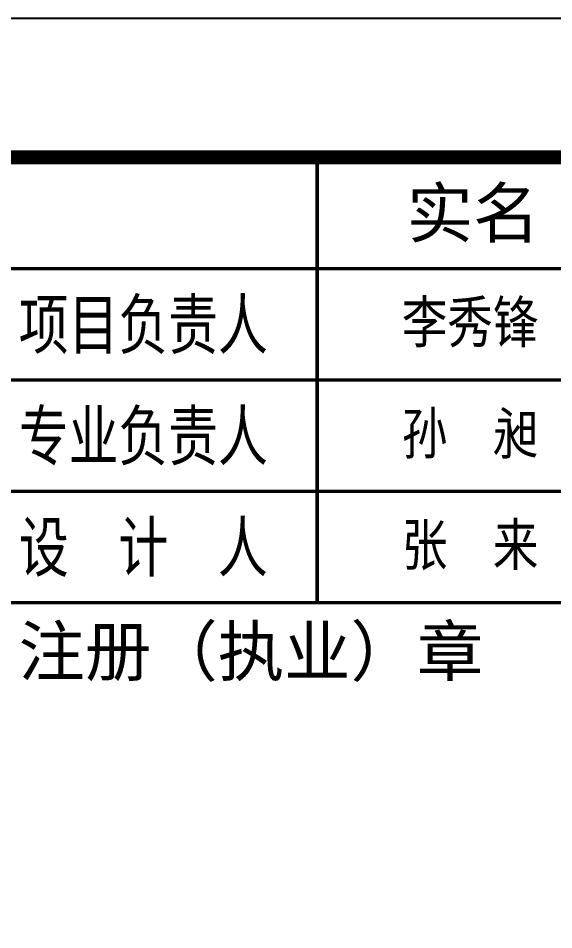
# Model space of a CAD drawing. Extents: x 2430613 to 2739493, y -1540945 to -971137.
# Drawn here: x 2623444 to 2627294, y -1210565 to -1204015 of the extents above; entities that cross this region are included whole.
import ezdxf
from ezdxf.enums import TextEntityAlignment as Align

# ---------------------------------------------------------------- set-up
doc = ezdxf.new("R2010")
doc.units = 0
doc.header["$LTSCALE"] = 1000
doc.header["$MEASUREMENT"] = 0
for name, color, linetype in [('T-TK', 157, 'CONTINUOUS'), ('图层1', 165, 'CONTINUOUS'), ('照明平面标注层', 111, 'CONTINUOUS'), ('签名', 6, 'CONTINUOUS')]:
    doc.layers.add(name, color=color, linetype=linetype)
doc.styles.add('图框JND-宋体', font='')
doc.styles.add('宋体', font='', dxfattribs={"width": 0.8})
doc.styles.get('图框JND-宋体').set_extended_font_data('SimSun')
doc.styles.get('宋体').set_extended_font_data('SimSun')

# ---------------------------------------------------------------- blocks, each defined once
blk = doc.blocks.new('A0-DWF')
at = {"layer": 'T-TK'}
blk.add_line((0, 0), (118900, 0), dxfattribs=at)
at = {"layer": 'T-TK', "const_width": 100}
blk.add_lwpolyline([(2500, -83100), (117900, -83100), (117900, -1000), (2500, -1000)], close=True, dxfattribs=at)
at = {"layer": '图层1', "linetype": 'Continuous'}
blk.add_line((9000, -1000), (2500, -1000), dxfattribs=at)
at = {"layer": '图层1', "linetype": 'Continuous', "const_width": 25}
for points in [[(5000, -1000), (5000, -4200)], [(10500, -1800), (2500, -1800)], [(10500, -2600), (2500, -2600)], [(10500, -3400), (2500, -3400)], [(10500, -4200), (2500, -4200)]]:
    blk.add_lwpolyline(points, dxfattribs=at)
at = {"layer": '图层1', "style": '图框JND-宋体'}
blk.add_text('实名', height=350, dxfattribs=at).set_placement((6121.3, -1400), align=Align.MIDDLE_CENTER)
at = {"layer": '图层1', "style": '图框JND-宋体', "width": 0.75}
for s, p in [('项目负责人', (3750, -2200)), ('专业负责人', (3750, -3000)), ('设  计  人', (3750, -3800))]:
    blk.add_text(s, height=350, dxfattribs=at).set_placement(p, align=Align.MIDDLE_CENTER)
at = {"layer": '图层1', "style": '图框JND-宋体'}
blk.add_text('注册（执业）章', height=350, dxfattribs=at).set_placement((2852.7, -4374.3), align=Align.TOP_LEFT)
at = {"layer": '签名', "style": '宋体', "width": 0.8}
for s, p in [('李秀锋', (6099.7, -2183.2)), ('孙  昶', (6099.7, -2983.2)), ('张  来', (6099.7, -3783.2))]:
    blk.add_text(s, height=300, dxfattribs=at).set_placement(p, align=Align.MIDDLE_CENTER)

msp = doc.modelspace()

# ---------------------------------------------------------------- block references
at = {"layer": '照明平面标注层'}
msp.add_blockref('A0-DWF', (2620593.302, -1204014.589), dxfattribs=at)

doc.saveas('drawing.dxf')
